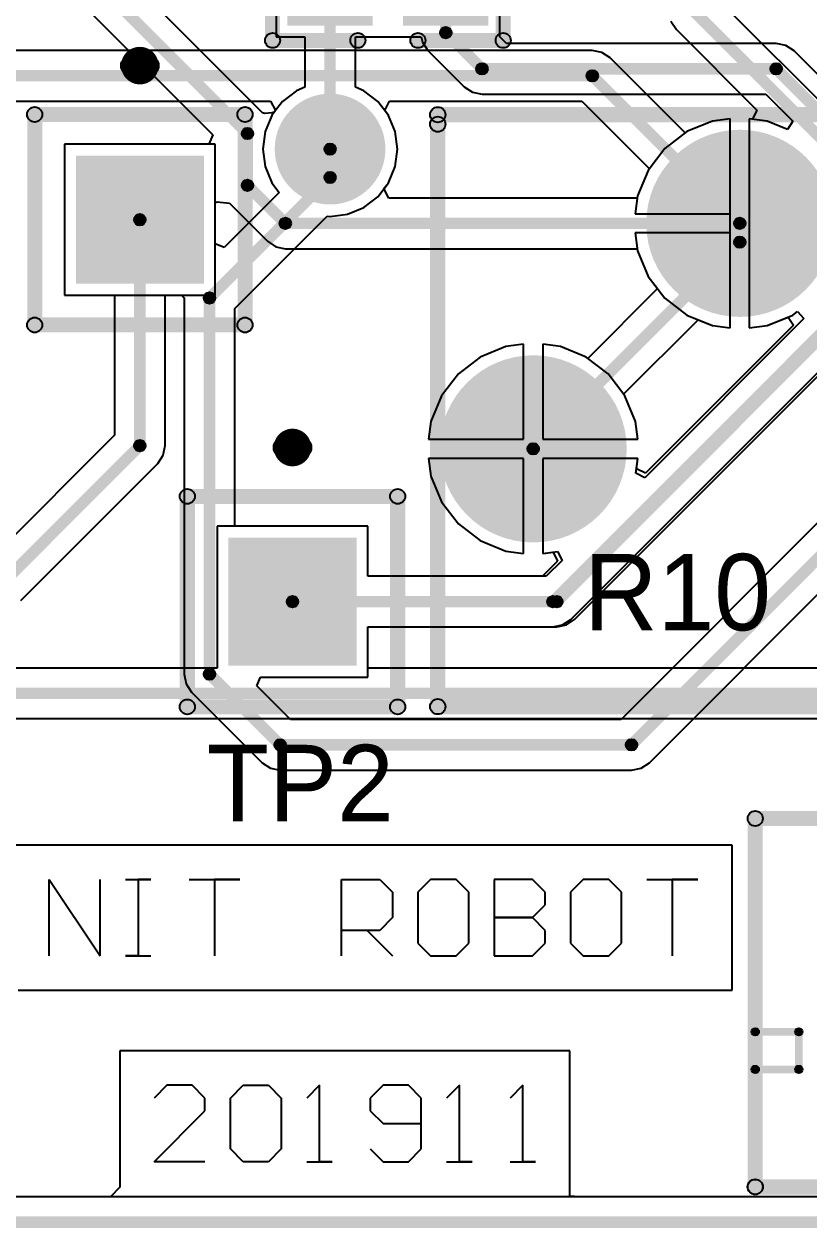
# Model space of a CAD drawing. Header units: millimetres. Extents: x -51.7 to 0.1, y -4.1 to 27.4.
# Drawn here: x -42.12 to -31.67, y -4.08 to 11.94 of the extents above; entities that cross this region are included whole.
import ezdxf

# ---------------------------------------------------------------- set-up
doc = ezdxf.new("R2010")
doc.units = ezdxf.units.MM
for name, color, linetype in [('BottomLayer', 5, 'Continuous'), ('BottomSolder', 6, 'Continuous'), ('KeepOutLayer', 6, 'Continuous'), ('MultiLayer', 9, 'Continuous'), ('PadHoleLayer', 156, 'Continuous'), ('TopLayer', 1, 'Continuous'), ('TopOverlay', 2, 'Continuous'), ('TopPaste', 8, 'Continuous'), ('TopSolder', 216, 'Continuous'), ('ViaHoleLayer', 16, 'Continuous')]:
    doc.layers.add(name, color=color, linetype=linetype)

# ---------------------------------------------------------------- blocks, each defined once
blk = doc.blocks.new('0603_R_17')
at = {"layer": 'TopLayer'}
for points in [[(-1.235, 0.49), (-0.305, 0.49), (-0.305, -0.49), (-1.235, -0.49)], [(0.305, 0.49), (1.235, 0.49), (1.235, -0.49), (0.305, -0.49)]]:
    blk.add_hatch(color=1, dxfattribs=at).paths.add_polyline_path(points)
at = {"layer": 'TopOverlay'}
h = blk.add_hatch(color=2, dxfattribs=at)
edge = h.paths.add_edge_path()
edge.add_arc((-1.535, 0.79), 0.1, 0, 360)
h = blk.add_hatch(color=2, dxfattribs=at)
edge = h.paths.add_edge_path()
edge.add_arc((-1.535, 0.79), 0.1, 0, 360)
for points in [[(-0.4, 0.89), (-0.4, 0.69), (-1.535, 0.69), (-1.535, 0.89)], [(1.535, 0.89), (1.535, 0.69), (0.4, 0.69), (0.4, 0.89)], [(-1.635, 0.79), (-1.435, 0.79), (-1.435, -0.79), (-1.635, -0.79)], [(1.435, 0.79), (1.635, 0.79), (1.635, -0.79), (1.435, -0.79)], [(-0.4, -0.69), (-0.4, -0.89), (-1.535, -0.89), (-1.535, -0.69)], [(1.535, -0.69), (1.535, -0.89), (0.4, -0.89), (0.4, -0.69)]]:
    blk.add_hatch(color=2, dxfattribs=at).paths.add_polyline_path(points)
h = blk.add_hatch(color=2, dxfattribs=at)
edge = h.paths.add_edge_path()
edge.add_arc((-0.4, 0.79), 0.1, 0, 360)
h = blk.add_hatch(color=2, dxfattribs=at)
edge = h.paths.add_edge_path()
edge.add_arc((0.4, 0.79), 0.1, 0, 360)
h = blk.add_hatch(color=2, dxfattribs=at)
edge = h.paths.add_edge_path()
edge.add_arc((1.535, 0.79), 0.1, 0, 360)
h = blk.add_hatch(color=2, dxfattribs=at)
edge = h.paths.add_edge_path()
edge.add_arc((1.535, 0.79), 0.1, 0, 360)
h = blk.add_hatch(color=2, dxfattribs=at)
edge = h.paths.add_edge_path()
edge.add_arc((-1.535, -0.79), 0.1, 0, 360)
h = blk.add_hatch(color=2, dxfattribs=at)
edge = h.paths.add_edge_path()
edge.add_arc((-1.535, -0.79), 0.1, 0, 360)
h = blk.add_hatch(color=2, dxfattribs=at)
edge = h.paths.add_edge_path()
edge.add_arc((-0.4, -0.79), 0.1, 0, 360)
h = blk.add_hatch(color=2, dxfattribs=at)
edge = h.paths.add_edge_path()
edge.add_arc((0.4, -0.79), 0.1, 0, 360)
h = blk.add_hatch(color=2, dxfattribs=at)
edge = h.paths.add_edge_path()
edge.add_arc((1.535, -0.79), 0.1, 0, 360)
h = blk.add_hatch(color=2, dxfattribs=at)
edge = h.paths.add_edge_path()
edge.add_arc((1.535, -0.79), 0.1, 0, 360)
at = {"layer": 'TopPaste'}
for points in [[(-1.235, 0.49), (-0.305, 0.49), (-0.305, -0.49), (-1.235, -0.49)], [(0.305, 0.49), (1.235, 0.49), (1.235, -0.49), (0.305, -0.49)]]:
    blk.add_hatch(color=8, dxfattribs=at).paths.add_polyline_path(points)
at = {"layer": 'TopSolder'}
for points in [[(-1.337, 0.592), (-0.203, 0.592), (-0.203, -0.592), (-1.337, -0.592)], [(0.203, 0.592), (1.337, 0.592), (1.337, -0.592), (0.203, -0.592)]]:
    blk.add_hatch(color=216, dxfattribs=at).paths.add_polyline_path(points)
at = {"layer": 'TopOverlay'}
for centre in [(-1.535, 0.79), (-1.535, 0.79), (-0.4, 0.79), (0.4, 0.79), (1.535, 0.79), (1.535, 0.79), (-1.535, -0.79), (-1.535, -0.79), (-0.4, -0.79), (0.4, -0.79), (1.535, -0.79), (1.535, -0.79)]:
    blk.add_circle(centre, 0.1, dxfattribs=at)
blk = doc.blocks.new('PCB_3362___NEW_26')
at = {"layer": 'BottomLayer'}
h = blk.add_hatch(color=5, dxfattribs=at)
edge = h.paths.add_edge_path()
edge.add_arc((0, 1.5), 1.143, 0, 360)
h = blk.add_hatch(color=5, dxfattribs=at)
edge = h.paths.add_edge_path()
edge.add_arc((-2.75, -1.5), 1.143, 0, 360)
h = blk.add_hatch(color=5, dxfattribs=at)
edge = h.paths.add_edge_path()
edge.add_arc((2.496, -1.5), 1.143, 0, 360)
at = {"layer": 'BottomSolder'}
h = blk.add_hatch(color=6, dxfattribs=at)
edge = h.paths.add_edge_path()
edge.add_arc((0, 1.5), 1.245, 0, 360)
h = blk.add_hatch(color=6, dxfattribs=at)
edge = h.paths.add_edge_path()
edge.add_arc((-2.75, -1.5), 1.245, 0, 360)
h = blk.add_hatch(color=6, dxfattribs=at)
edge = h.paths.add_edge_path()
edge.add_arc((2.496, -1.5), 1.245, 0, 360)
at = {"layer": 'MultiLayer'}
h = blk.add_hatch(color=9, dxfattribs=at)
edge = h.paths.add_edge_path()
edge.add_arc((0, 1.5), 1.143, 0, 360)
h = blk.add_hatch(color=9, dxfattribs=at)
edge = h.paths.add_edge_path()
edge.add_arc((-2.75, -1.5), 1.143, 0, 360)
h = blk.add_hatch(color=9, dxfattribs=at)
edge = h.paths.add_edge_path()
edge.add_arc((2.496, -1.5), 1.143, 0, 360)
at = {"layer": 'PadHoleLayer'}
h = blk.add_hatch(color=156, dxfattribs=at)
edge = h.paths.add_edge_path()
edge.add_arc((0, 1.5), 0.635, 0, 360)
h = blk.add_hatch(color=156, dxfattribs=at)
edge = h.paths.add_edge_path()
edge.add_arc((-2.75, -1.5), 0.635, 0, 360)
h = blk.add_hatch(color=156, dxfattribs=at)
edge = h.paths.add_edge_path()
edge.add_arc((2.496, -1.5), 0.635, 0, 360)
at = {"layer": 'TopLayer'}
h = blk.add_hatch(color=1, dxfattribs=at)
edge = h.paths.add_edge_path()
edge.add_arc((0, 1.5), 1.143, 0, 360)
h = blk.add_hatch(color=1, dxfattribs=at)
edge = h.paths.add_edge_path()
edge.add_arc((-2.75, -1.5), 1.143, 0, 360)
h = blk.add_hatch(color=1, dxfattribs=at)
edge = h.paths.add_edge_path()
edge.add_arc((2.496, -1.5), 1.143, 0, 360)
at = {"layer": 'TopOverlay'}
h = blk.add_hatch(color=2, dxfattribs=at)
edge = h.paths.add_edge_path()
edge.add_arc((-4.02, 2.945), 0.102, 0, 360)
for points in [[(-4.02, 2.843), (-4.02, 3.047), (3.854, 3.047), (3.854, 2.843)], [(-3.918, -4.929), (-4.122, -4.929), (-4.122, 2.818), (-3.918, 2.818)], [(3.956, -4.873), (3.752, -4.873), (3.752, 2.818), (3.956, 2.818)], [(-4.02, -5.031), (-4.02, -4.827), (3.854, -4.827), (3.854, -5.031)]]:
    blk.add_hatch(color=2, dxfattribs=at).paths.add_polyline_path(points)
h = blk.add_hatch(color=2, dxfattribs=at)
edge = h.paths.add_edge_path()
edge.add_arc((3.854, 2.945), 0.102, 0, 360)
h = blk.add_hatch(color=2, dxfattribs=at)
edge = h.paths.add_edge_path()
edge.add_arc((-4.02, 2.818), 0.102, 0, 360)
h = blk.add_hatch(color=2, dxfattribs=at)
edge = h.paths.add_edge_path()
edge.add_arc((3.854, 2.818), 0.102, 0, 360)
h = blk.add_hatch(color=2, dxfattribs=at)
edge = h.paths.add_edge_path()
edge.add_arc((3.854, -4.873), 0.102, 0, 360)
h = blk.add_hatch(color=2, dxfattribs=at)
edge = h.paths.add_edge_path()
edge.add_arc((-4.02, -4.929), 0.102, 0, 360)
h = blk.add_hatch(color=2, dxfattribs=at)
edge = h.paths.add_edge_path()
edge.add_arc((-4.02, -4.929), 0.102, 0, 360)
h = blk.add_hatch(color=2, dxfattribs=at)
edge = h.paths.add_edge_path()
edge.add_arc((3.854, -4.929), 0.102, 0, 360)
at = {"layer": 'TopSolder'}
h = blk.add_hatch(color=216, dxfattribs=at)
edge = h.paths.add_edge_path()
edge.add_arc((0, 1.5), 1.245, 0, 360)
h = blk.add_hatch(color=216, dxfattribs=at)
edge = h.paths.add_edge_path()
edge.add_arc((-2.75, -1.5), 1.245, 0, 360)
h = blk.add_hatch(color=216, dxfattribs=at)
edge = h.paths.add_edge_path()
edge.add_arc((2.496, -1.5), 1.245, 0, 360)
at = {"layer": 'TopOverlay'}
for centre in [(-4.02, 2.945), (3.854, 2.945), (-4.02, 2.818), (3.854, 2.818), (3.854, -4.873), (-4.02, -4.929), (-4.02, -4.929), (3.854, -4.929)]:
    blk.add_circle(centre, 0.102, dxfattribs=at)
blk = doc.blocks.new('PIN1_39')
at = {"layer": 'BottomLayer'}
blk.add_hatch(color=5, dxfattribs=at).paths.add_polyline_path([(-0.75, 0.75), (0.75, 0.75), (0.75, -0.75), (-0.75, -0.75)])
at = {"layer": 'BottomSolder'}
blk.add_hatch(color=6, dxfattribs=at).paths.add_polyline_path([(-0.852, 0.852), (0.852, 0.852), (0.852, -0.852), (-0.852, -0.852)])
at = {"layer": 'MultiLayer'}
blk.add_hatch(color=9, dxfattribs=at).paths.add_polyline_path([(-0.75, 0.75), (0.75, 0.75), (0.75, -0.75), (-0.75, -0.75)])
at = {"layer": 'PadHoleLayer'}
h = blk.add_hatch(color=156, dxfattribs=at)
edge = h.paths.add_edge_path()
edge.add_arc((0, 0), 0.45, 0, 360)
at = {"layer": 'TopLayer'}
blk.add_hatch(color=1, dxfattribs=at).paths.add_polyline_path([(-0.75, 0.75), (0.75, 0.75), (0.75, -0.75), (-0.75, -0.75)])
at = {"layer": 'TopOverlay'}
h = blk.add_hatch(color=2, dxfattribs=at)
edge = h.paths.add_edge_path()
edge.add_arc((-0.125, 2.05), 0.125, 0, 360)
h = blk.add_hatch(color=2, dxfattribs=at)
edge = h.paths.add_edge_path()
edge.add_arc((0.125, 2.05), 0.125, 0, 360)
h = blk.add_hatch(color=2, dxfattribs=at)
edge = h.paths.add_edge_path()
edge.add_arc((-1.4, 1.4), 0.1, 0, 360)
h = blk.add_hatch(color=2, dxfattribs=at)
edge = h.paths.add_edge_path()
edge.add_arc((-1.4, 1.4), 0.1, 0, 360)
for points in [[(-1.4, 1.3), (-1.4, 1.5), (1.4, 1.5), (1.4, 1.3)], [(-1.3, -1.4), (-1.5, -1.4), (-1.5, 1.4), (-1.3, 1.4)], [(1.5, -1.4), (1.3, -1.4), (1.3, 1.4), (1.5, 1.4)], [(-1.4, -1.5), (-1.4, -1.3), (1.4, -1.3), (1.4, -1.5)]]:
    blk.add_hatch(color=2, dxfattribs=at).paths.add_polyline_path(points)
h = blk.add_hatch(color=2, dxfattribs=at)
edge = h.paths.add_edge_path()
edge.add_arc((1.4, 1.4), 0.1, 0, 360)
h = blk.add_hatch(color=2, dxfattribs=at)
edge = h.paths.add_edge_path()
edge.add_arc((1.4, 1.4), 0.1, 0, 360)
h = blk.add_hatch(color=2, dxfattribs=at)
edge = h.paths.add_edge_path()
edge.add_arc((-1.4, -1.4), 0.1, 0, 360)
h = blk.add_hatch(color=2, dxfattribs=at)
edge = h.paths.add_edge_path()
edge.add_arc((-1.4, -1.4), 0.1, 0, 360)
h = blk.add_hatch(color=2, dxfattribs=at)
edge = h.paths.add_edge_path()
edge.add_arc((1.4, -1.4), 0.1, 0, 360)
h = blk.add_hatch(color=2, dxfattribs=at)
edge = h.paths.add_edge_path()
edge.add_arc((1.4, -1.4), 0.1, 0, 360)
at = {"layer": 'TopSolder'}
blk.add_hatch(color=216, dxfattribs=at).paths.add_polyline_path([(-0.852, 0.852), (0.852, 0.852), (0.852, -0.852), (-0.852, -0.852)])
at = {"layer": 'TopOverlay', "const_width": 0.25}
blk.add_lwpolyline([(0.125, 2.05, 1), (-0.125, 2.05, 1)], format="xyb", close=True, dxfattribs=at)
at = {"layer": 'TopOverlay'}
for centre, radius in [((-0.125, 2.05), 0.125), ((0.125, 2.05), 0.125), ((-1.4, 1.4), 0.1), ((-1.4, 1.4), 0.1), ((1.4, 1.4), 0.1), ((1.4, 1.4), 0.1), ((-1.4, -1.4), 0.1), ((-1.4, -1.4), 0.1), ((1.4, -1.4), 0.1), ((1.4, -1.4), 0.1)]:
    blk.add_circle(centre, radius, dxfattribs=at)
blk = doc.blocks.new('PIN1_40')
at = {"layer": 'BottomLayer'}
blk.add_hatch(color=5, dxfattribs=at).paths.add_polyline_path([(-0.75, 0.75), (0.75, 0.75), (0.75, -0.75), (-0.75, -0.75)])
at = {"layer": 'BottomSolder'}
blk.add_hatch(color=6, dxfattribs=at).paths.add_polyline_path([(-0.852, 0.852), (0.852, 0.852), (0.852, -0.852), (-0.852, -0.852)])
at = {"layer": 'MultiLayer'}
blk.add_hatch(color=9, dxfattribs=at).paths.add_polyline_path([(-0.75, 0.75), (0.75, 0.75), (0.75, -0.75), (-0.75, -0.75)])
at = {"layer": 'PadHoleLayer'}
h = blk.add_hatch(color=156, dxfattribs=at)
edge = h.paths.add_edge_path()
edge.add_arc((0, 0), 0.45, 0, 360)
at = {"layer": 'TopLayer'}
blk.add_hatch(color=1, dxfattribs=at).paths.add_polyline_path([(-0.75, 0.75), (0.75, 0.75), (0.75, -0.75), (-0.75, -0.75)])
at = {"layer": 'TopOverlay'}
h = blk.add_hatch(color=2, dxfattribs=at)
edge = h.paths.add_edge_path()
edge.add_arc((-0.125, 2.05), 0.125, 0, 360)
h = blk.add_hatch(color=2, dxfattribs=at)
edge = h.paths.add_edge_path()
edge.add_arc((0.125, 2.05), 0.125, 0, 360)
h = blk.add_hatch(color=2, dxfattribs=at)
edge = h.paths.add_edge_path()
edge.add_arc((-1.4, 1.4), 0.1, 0, 360)
h = blk.add_hatch(color=2, dxfattribs=at)
edge = h.paths.add_edge_path()
edge.add_arc((-1.4, 1.4), 0.1, 0, 360)
for points in [[(-1.4, 1.3), (-1.4, 1.5), (1.4, 1.5), (1.4, 1.3)], [(-1.3, -1.4), (-1.5, -1.4), (-1.5, 1.4), (-1.3, 1.4)], [(1.5, -1.4), (1.3, -1.4), (1.3, 1.4), (1.5, 1.4)], [(-1.4, -1.5), (-1.4, -1.3), (1.4, -1.3), (1.4, -1.5)]]:
    blk.add_hatch(color=2, dxfattribs=at).paths.add_polyline_path(points)
h = blk.add_hatch(color=2, dxfattribs=at)
edge = h.paths.add_edge_path()
edge.add_arc((1.4, 1.4), 0.1, 0, 360)
h = blk.add_hatch(color=2, dxfattribs=at)
edge = h.paths.add_edge_path()
edge.add_arc((1.4, 1.4), 0.1, 0, 360)
h = blk.add_hatch(color=2, dxfattribs=at)
edge = h.paths.add_edge_path()
edge.add_arc((-1.4, -1.4), 0.1, 0, 360)
h = blk.add_hatch(color=2, dxfattribs=at)
edge = h.paths.add_edge_path()
edge.add_arc((-1.4, -1.4), 0.1, 0, 360)
h = blk.add_hatch(color=2, dxfattribs=at)
edge = h.paths.add_edge_path()
edge.add_arc((1.4, -1.4), 0.1, 0, 360)
h = blk.add_hatch(color=2, dxfattribs=at)
edge = h.paths.add_edge_path()
edge.add_arc((1.4, -1.4), 0.1, 0, 360)
at = {"layer": 'TopSolder'}
blk.add_hatch(color=216, dxfattribs=at).paths.add_polyline_path([(-0.852, 0.852), (0.852, 0.852), (0.852, -0.852), (-0.852, -0.852)])
at = {"layer": 'TopOverlay', "const_width": 0.25}
blk.add_lwpolyline([(0.125, 2.05, 1), (-0.125, 2.05, 1)], format="xyb", close=True, dxfattribs=at)
at = {"layer": 'TopOverlay'}
for centre, radius in [((-0.125, 2.05), 0.125), ((0.125, 2.05), 0.125), ((-1.4, 1.4), 0.1), ((-1.4, 1.4), 0.1), ((1.4, 1.4), 0.1), ((1.4, 1.4), 0.1), ((-1.4, -1.4), 0.1), ((-1.4, -1.4), 0.1), ((1.4, -1.4), 0.1), ((1.4, -1.4), 0.1)]:
    blk.add_circle(centre, radius, dxfattribs=at)
blk = doc.blocks.new('PH2_0_6P_41')
at = {"layer": 'TopOverlay'}
for points in [[(12.032, 1.918), (12.032, 1.714), (8.984, 1.714), (8.984, 1.918)], [(11.932, 1.816), (12.132, 1.816), (12.132, -3.084), (11.932, -3.084)], [(11.402, 0.254), (11.502, 0.254), (11.502, -0.246), (11.402, -0.246)], [(12.032, 0.304), (12.032, 0.204), (11.452, 0.204), (11.452, 0.304)], [(12.032, -0.196), (12.032, -0.296), (11.452, -0.296), (11.452, -0.196)], [(12.032, -2.984), (12.032, -3.184), (-2.032, -3.184), (-2.032, -2.984)]]:
    blk.add_hatch(color=2, dxfattribs=at).paths.add_polyline_path(points)
h = blk.add_hatch(color=2, dxfattribs=at)
edge = h.paths.add_edge_path()
edge.add_arc((12.032, 1.816), 0.102, 0, 360)
h = blk.add_hatch(color=2, dxfattribs=at)
edge = h.paths.add_edge_path()
edge.add_arc((12.032, 1.816), 0.1, 0, 360)
h = blk.add_hatch(color=2, dxfattribs=at)
edge = h.paths.add_edge_path()
edge.add_arc((11.452, 0.254), 0.05, 0, 360)
h = blk.add_hatch(color=2, dxfattribs=at)
edge = h.paths.add_edge_path()
edge.add_arc((11.452, 0.254), 0.05, 0, 360)
h = blk.add_hatch(color=2, dxfattribs=at)
edge = h.paths.add_edge_path()
edge.add_arc((12.032, 0.254), 0.05, 0, 360)
h = blk.add_hatch(color=2, dxfattribs=at)
edge = h.paths.add_edge_path()
edge.add_arc((11.452, -0.246), 0.05, 0, 360)
h = blk.add_hatch(color=2, dxfattribs=at)
edge = h.paths.add_edge_path()
edge.add_arc((11.452, -0.246), 0.05, 0, 360)
h = blk.add_hatch(color=2, dxfattribs=at)
edge = h.paths.add_edge_path()
edge.add_arc((12.032, -0.246), 0.05, 0, 360)
h = blk.add_hatch(color=2, dxfattribs=at)
edge = h.paths.add_edge_path()
edge.add_arc((12.032, -3.084), 0.1, 0, 360)
h = blk.add_hatch(color=2, dxfattribs=at)
edge = h.paths.add_edge_path()
edge.add_arc((12.032, -3.084), 0.1, 0, 360)
for centre, radius in [((12.032, 1.816), 0.102), ((12.032, 1.816), 0.1), ((11.452, 0.254), 0.05), ((11.452, 0.254), 0.05), ((12.032, 0.254), 0.05), ((11.452, -0.246), 0.05), ((11.452, -0.246), 0.05), ((12.032, -0.246), 0.05), ((12.032, -3.084), 0.1), ((12.032, -3.084), 0.1)]:
    blk.add_circle(centre, radius, dxfattribs=at)

msp = doc.modelspace()

# ---------------------------------------------------------------- hatches: boundary and pattern name
at = {"layer": 'BottomLayer'}
for points in [[(-33.25, 12.05), (-33.142, 12.157), (-31.061, 10.076), (-31.168, 9.968)], [(-44.626, 11.174), (-44.626, 11.326), (-34.553, 11.326), (-34.553, 11.174)], [(-34.607, 11.196), (-34.499, 11.304), (-32.536, 9.341), (-32.644, 9.233)], [(-37.968, 9.898), (-38.12, 9.898), (-38.12, 10.275), (-37.968, 10.275)], [(-39.595, 8.24), (-39.703, 8.347), (-38.098, 9.952), (-37.99, 9.845)], [(-39.573, 3.29), (-39.725, 3.29), (-39.725, 8.294), (-39.573, 8.294)], [(-34.972, 4.201), (-35.08, 4.309), (-31.168, 8.22), (-31.061, 8.113)], [(-33.977, 2.296), (-34.085, 2.404), (-30.148, 6.341), (-30.04, 6.233)], [(-38.544, 4.179), (-38.544, 4.331), (-35.026, 4.331), (-35.026, 4.179)], [(-39.703, 3.236), (-39.595, 3.344), (-38.655, 2.404), (-38.763, 2.296)], [(-38.709, 2.274), (-38.709, 2.426), (-34.031, 2.426), (-34.031, 2.274)]]:
    msp.add_hatch(color=5, dxfattribs=at).paths.add_polyline_path(points)
h = msp.add_hatch(color=5, dxfattribs=at)
edge = h.paths.add_edge_path()
edge.add_arc((-34.553, 11.25), 0.0762, 0, 360)
h = msp.add_hatch(color=5, dxfattribs=at)
edge = h.paths.add_edge_path()
edge.add_arc((-34.553, 11.25), 0.0762, 0, 360)
h = msp.add_hatch(color=5, dxfattribs=at)
edge = h.paths.add_edge_path()
edge.add_arc((-38.044, 10.275), 0.635, 0, 360)
h = msp.add_hatch(color=5, dxfattribs=at)
edge = h.paths.add_edge_path()
edge.add_arc((-38.044, 10.275), 0.0762, 0, 360)
h = msp.add_hatch(color=5, dxfattribs=at)
edge = h.paths.add_edge_path()
edge.add_arc((-38.044, 9.898), 0.0762, 0, 360)
h = msp.add_hatch(color=5, dxfattribs=at)
edge = h.paths.add_edge_path()
edge.add_arc((-38.044, 9.898), 0.0762, 0, 360)
h = msp.add_hatch(color=5, dxfattribs=at)
edge = h.paths.add_edge_path()
edge.add_arc((-32.59, 9.287), 0.0762, 0, 360)
h = msp.add_hatch(color=5, dxfattribs=at)
edge = h.paths.add_edge_path()
edge.add_arc((-39.649, 8.294), 0.0762, 0, 360)
h = msp.add_hatch(color=5, dxfattribs=at)
edge = h.paths.add_edge_path()
edge.add_arc((-39.649, 8.294), 0.0762, 0, 360)
h = msp.add_hatch(color=5, dxfattribs=at)
edge = h.paths.add_edge_path()
edge.add_arc((-38.544, 4.255), 0.0762, 0, 360)
h = msp.add_hatch(color=5, dxfattribs=at)
edge = h.paths.add_edge_path()
edge.add_arc((-35.026, 4.255), 0.0762, 0, 360)
h = msp.add_hatch(color=5, dxfattribs=at)
edge = h.paths.add_edge_path()
edge.add_arc((-35.026, 4.255), 0.0762, 0, 360)
h = msp.add_hatch(color=5, dxfattribs=at)
edge = h.paths.add_edge_path()
edge.add_arc((-39.649, 3.29), 0.0762, 0, 360)
h = msp.add_hatch(color=5, dxfattribs=at)
edge = h.paths.add_edge_path()
edge.add_arc((-39.649, 3.29), 0.0762, 0, 360)
h = msp.add_hatch(color=5, dxfattribs=at)
edge = h.paths.add_edge_path()
edge.add_arc((-38.709, 2.35), 0.0762, 0, 360)
h = msp.add_hatch(color=5, dxfattribs=at)
edge = h.paths.add_edge_path()
edge.add_arc((-38.709, 2.35), 0.0762, 0, 360)
h = msp.add_hatch(color=5, dxfattribs=at)
edge = h.paths.add_edge_path()
edge.add_arc((-34.031, 2.35), 0.0762, 0, 360)
h = msp.add_hatch(color=5, dxfattribs=at)
edge = h.paths.add_edge_path()
edge.add_arc((-34.031, 2.35), 0.0762, 0, 360)
at = {"layer": 'BottomSolder'}
h = msp.add_hatch(color=6, dxfattribs=at)
edge = h.paths.add_edge_path()
edge.add_arc((-38.044, 10.275), 0.737, 0, 360)
at = {"layer": 'KeepOutLayer'}
msp.add_hatch(color=6, dxfattribs=at).paths.add_polyline_path([(-47.435, -4.076), (-47.435, -3.924), (-4, -3.924), (-4, -4.076)])
at = {"layer": 'TopLayer'}
for points in [[(-44.351, 15.58), (-44.243, 15.688), (-39.09, 10.535), (-39.198, 10.427)], [(-37.968, 10.275), (-38.12, 10.275), (-38.12, 12.51), (-37.968, 12.51)], [(-36.428, 11.824), (-36.58, 11.824), (-36.58, 12.51), (-36.428, 12.51)], [(-36.558, 11.77), (-36.45, 11.878), (-35.968, 11.395), (-36.075, 11.288)], [(-36.021, 11.265), (-36.021, 11.418), (-32.105, 11.418), (-32.105, 11.265)], [(-32.159, 11.288), (-32.051, 11.395), (-31.061, 10.405), (-31.168, 10.297)], [(-39.068, 9.792), (-39.22, 9.792), (-39.22, 10.481), (-39.068, 10.481)], [(-39.198, 9.738), (-39.09, 9.846), (-38.585, 9.341), (-38.692, 9.233)], [(-40.5, 6.33), (-40.652, 6.33), (-40.652, 9.335), (-40.5, 9.335)], [(-38.639, 9.211), (-38.639, 9.363), (-32.59, 9.363), (-32.59, 9.211)], [(-32.513, 9.037), (-32.666, 9.037), (-32.666, 9.287), (-32.513, 9.287)], [(-35.286, 6.233), (-35.394, 6.341), (-32.644, 9.091), (-32.536, 8.983)], [(-35.023, 4.201), (-35.131, 4.309), (-31.168, 8.271), (-31.061, 8.164)], [(-42.343, 4.455), (-42.451, 4.563), (-40.63, 6.384), (-40.522, 6.276)], [(-38.544, 4.179), (-38.544, 4.331), (-35.077, 4.331), (-35.077, 4.179)], [(-45.262, 2.96), (-45.262, 3.112), (-31.102, 3.112), (-31.102, 2.96)]]:
    msp.add_hatch(color=1, dxfattribs=at).paths.add_polyline_path(points)
h = msp.add_hatch(color=1, dxfattribs=at)
edge = h.paths.add_edge_path()
edge.add_arc((-36.504, 11.824), 0.0762, 0, 360)
h = msp.add_hatch(color=1, dxfattribs=at)
edge = h.paths.add_edge_path()
edge.add_arc((-36.504, 11.824), 0.0762, 0, 360)
h = msp.add_hatch(color=1, dxfattribs=at)
edge = h.paths.add_edge_path()
edge.add_arc((-36.021, 11.342), 0.0762, 0, 360)
h = msp.add_hatch(color=1, dxfattribs=at)
edge = h.paths.add_edge_path()
edge.add_arc((-36.021, 11.342), 0.0762, 0, 360)
h = msp.add_hatch(color=1, dxfattribs=at)
edge = h.paths.add_edge_path()
edge.add_arc((-32.105, 11.342), 0.0762, 0, 360)
h = msp.add_hatch(color=1, dxfattribs=at)
edge = h.paths.add_edge_path()
edge.add_arc((-32.105, 11.342), 0.0762, 0, 360)
h = msp.add_hatch(color=1, dxfattribs=at)
edge = h.paths.add_edge_path()
edge.add_arc((-38.044, 10.275), 0.635, 0, 360)
h = msp.add_hatch(color=1, dxfattribs=at)
edge = h.paths.add_edge_path()
edge.add_arc((-39.144, 10.481), 0.0762, 0, 360)
h = msp.add_hatch(color=1, dxfattribs=at)
edge = h.paths.add_edge_path()
edge.add_arc((-39.144, 10.481), 0.0762, 0, 360)
h = msp.add_hatch(color=1, dxfattribs=at)
edge = h.paths.add_edge_path()
edge.add_arc((-38.044, 10.275), 0.0762, 0, 360)
h = msp.add_hatch(color=1, dxfattribs=at)
edge = h.paths.add_edge_path()
edge.add_arc((-39.144, 9.792), 0.0762, 0, 360)
h = msp.add_hatch(color=1, dxfattribs=at)
edge = h.paths.add_edge_path()
edge.add_arc((-39.144, 9.792), 0.0762, 0, 360)
h = msp.add_hatch(color=1, dxfattribs=at)
edge = h.paths.add_edge_path()
edge.add_arc((-40.576, 9.335), 0.0762, 0, 360)
h = msp.add_hatch(color=1, dxfattribs=at)
edge = h.paths.add_edge_path()
edge.add_arc((-38.639, 9.287), 0.0762, 0, 360)
h = msp.add_hatch(color=1, dxfattribs=at)
edge = h.paths.add_edge_path()
edge.add_arc((-38.639, 9.287), 0.0762, 0, 360)
h = msp.add_hatch(color=1, dxfattribs=at)
edge = h.paths.add_edge_path()
edge.add_arc((-32.59, 9.287), 0.0762, 0, 360)
h = msp.add_hatch(color=1, dxfattribs=at)
edge = h.paths.add_edge_path()
edge.add_arc((-32.59, 9.287), 0.0762, 0, 360)
h = msp.add_hatch(color=1, dxfattribs=at)
edge = h.paths.add_edge_path()
edge.add_arc((-32.59, 9.037), 0.0762, 0, 360)
h = msp.add_hatch(color=1, dxfattribs=at)
edge = h.paths.add_edge_path()
edge.add_arc((-32.59, 9.037), 0.0762, 0, 360)
h = msp.add_hatch(color=1, dxfattribs=at)
edge = h.paths.add_edge_path()
edge.add_arc((-40.576, 6.33), 0.0762, 0, 360)
h = msp.add_hatch(color=1, dxfattribs=at)
edge = h.paths.add_edge_path()
edge.add_arc((-40.576, 6.33), 0.0762, 0, 360)
h = msp.add_hatch(color=1, dxfattribs=at)
edge = h.paths.add_edge_path()
edge.add_arc((-35.34, 6.287), 0.0762, 0, 360)
h = msp.add_hatch(color=1, dxfattribs=at)
edge = h.paths.add_edge_path()
edge.add_arc((-38.544, 4.255), 0.0762, 0, 360)
h = msp.add_hatch(color=1, dxfattribs=at)
edge = h.paths.add_edge_path()
edge.add_arc((-35.077, 4.255), 0.0762, 0, 360)
h = msp.add_hatch(color=1, dxfattribs=at)
edge = h.paths.add_edge_path()
edge.add_arc((-35.077, 4.255), 0.0762, 0, 360)
at = {"layer": 'TopSolder'}
h = msp.add_hatch(color=216, dxfattribs=at)
edge = h.paths.add_edge_path()
edge.add_arc((-38.044, 10.275), 0.737, 0, 360)
at = {"layer": 'ViaHoleLayer'}
h = msp.add_hatch(color=16, dxfattribs=at)
edge = h.paths.add_edge_path()
edge.add_arc((-38.044, 10.275), 0.356, 0, 360)

# ---------------------------------------------------------------- linework, layer by layer
at = {"layer": 'BottomLayer'}
for p, q in [((-30.876, 10.26), (-32.859, 12.243)), ((-33.507, 11.975), (-33.434, 11.866)), ((-33.434, 11.866), (-32.363, 10.794)), ((-34.553, 11.587), (-44.626, 11.587)), ((-34.424, 11.561), (-34.553, 11.587)), ((-34.315, 11.488), (-34.424, 11.561)), ((-33.317, 10.49), (-34.315, 11.488)), ((-44.487, 10.913), (-38.835, 10.913)), ((-38.835, 10.913), (-38.772, 10.786)), ((-37.316, 10.786), (-37.253, 10.913)), ((-37.253, 10.913), (-34.692, 10.913)), ((-34.692, 10.913), (-33.793, 10.014)), ((-38.772, 10.786), (-38.821, 10.723)), ((-37.267, 10.723), (-37.316, 10.786)), ((-32.363, 10.794), (-32.422, 10.674)), ((-38.821, 10.723), (-38.91, 10.507)), ((-37.178, 10.507), (-37.267, 10.723)), ((-32.954, 10.648), (-33.294, 10.507)), ((-32.717, 10.679), (-32.954, 10.648)), ((-32.717, 9.414), (-32.717, 10.679)), ((-32.422, 10.674), (-32.463, 10.679)), ((-32.463, 10.679), (-32.463, 9.287)), ((-38.91, 10.507), (-38.941, 10.275)), ((-37.147, 10.275), (-37.178, 10.507)), ((-33.294, 10.507), (-33.317, 10.49)), ((-39.572, 10.339), (-41.58, 10.339)), ((-41.58, 10.339), (-41.58, 8.331)), ((-39.572, 9.013), (-39.572, 10.339)), ((-38.941, 10.275), (-38.91, 10.043)), ((-37.178, 10.043), (-37.147, 10.275)), ((-38.91, 10.043), (-38.821, 9.826)), ((-37.267, 9.826), (-37.178, 10.043)), ((-33.81, 9.992), (-33.951, 9.652)), ((-33.793, 10.014), (-33.81, 9.992)), ((-38.821, 9.826), (-38.721, 9.697)), ((-37.41, 9.641), (-37.267, 9.826)), ((-38.721, 9.697), (-39.455, 8.964)), ((-37.596, 9.498), (-37.41, 9.641)), ((-33.951, 9.652), (-33.982, 9.414)), ((-37.812, 9.409), (-37.596, 9.498)), ((-39.312, 8.154), (-38.083, 9.383)), ((-38.083, 9.383), (-38.044, 9.378)), ((-38.044, 9.378), (-37.812, 9.409)), ((-33.982, 9.414), (-32.717, 9.414)), ((-32.717, 9.16), (-33.982, 9.16)), ((-33.982, 9.16), (-33.951, 8.922)), ((-32.717, 7.895), (-32.717, 9.16)), ((-32.463, 9.287), (-32.463, 7.895)), ((-39.455, 8.964), (-39.572, 9.013)), ((-33.951, 8.922), (-33.81, 8.582)), ((-33.81, 8.582), (-33.586, 8.291)), ((-41.58, 8.331), (-40.016, 8.331)), ((-40.016, 8.331), (-39.986, 8.294)), ((-39.986, 8.294), (-39.986, 3.29)), ((-33.586, 8.291), (-33.294, 8.067)), ((-39.312, 5.259), (-39.312, 8.154)), ((-31.737, 8.021), (-33.854, 5.903)), ((-33.294, 8.067), (-32.954, 7.926)), ((-32.225, 7.926), (-31.885, 8.067)), ((-31.885, 8.067), (-31.821, 8.116)), ((-31.821, 8.116), (-31.737, 8.021)), ((-34.788, 4.017), (-30.876, 7.929)), ((-32.954, 7.926), (-32.717, 7.895)), ((-32.463, 7.895), (-32.225, 7.926)), ((-35.704, 7.648), (-36.044, 7.507)), ((-35.467, 7.679), (-35.704, 7.648)), ((-35.467, 6.414), (-35.467, 7.679)), ((-34.975, 7.648), (-35.213, 7.679)), ((-35.213, 7.679), (-35.213, 6.414)), ((-34.635, 7.507), (-34.975, 7.648)), ((-36.044, 7.507), (-36.336, 7.283)), ((-34.343, 7.283), (-34.635, 7.507)), ((-36.336, 7.283), (-36.56, 6.992)), ((-34.119, 6.992), (-34.343, 7.283)), ((-36.56, 6.992), (-36.701, 6.652)), ((-33.979, 6.652), (-34.119, 6.992)), ((-36.701, 6.652), (-36.732, 6.414)), ((-33.947, 6.414), (-33.979, 6.652)), ((-36.732, 6.414), (-35.467, 6.414)), ((-35.213, 6.414), (-33.947, 6.414)), ((-35.467, 6.16), (-36.732, 6.16)), ((-36.732, 6.16), (-36.701, 5.922)), ((-35.467, 4.895), (-35.467, 6.16)), ((-33.947, 6.16), (-35.213, 6.16)), ((-35.213, 6.16), (-35.213, 4.895)), ((-33.973, 5.964), (-33.947, 6.16)), ((-33.854, 5.903), (-33.973, 5.964)), ((-36.701, 5.922), (-36.56, 5.582)), ((-36.56, 5.582), (-36.336, 5.291)), ((-31.297, 5.56), (-34.17, 2.687)), ((-36.336, 5.291), (-36.044, 5.067)), ((-37.54, 5.259), (-39.312, 5.259)), ((-37.54, 4.592), (-37.54, 5.259)), ((-36.044, 5.067), (-35.704, 4.926)), ((-33.793, 2.112), (-30.821, 5.084)), ((-35.704, 4.926), (-35.467, 4.895)), ((-35.213, 4.895), (-35.016, 4.921)), ((-35.016, 4.921), (-34.955, 4.802)), ((-34.955, 4.802), (-35.166, 4.592)), ((-35.166, 4.592), (-37.54, 4.592)), ((-34.897, 3.944), (-34.788, 4.017)), ((-37.54, 3.251), (-37.54, 3.918)), ((-37.54, 3.918), (-35.026, 3.918)), ((-35.026, 3.918), (-34.897, 3.944)), ((-39.986, 3.29), (-39.96, 3.161)), ((-39.017, 3.134), (-38.968, 3.251)), ((-38.968, 3.251), (-37.54, 3.251)), ((-39.96, 3.161), (-39.887, 3.052)), ((-39.887, 3.052), (-38.947, 2.112)), ((-38.57, 2.687), (-39.017, 3.134)), ((-34.17, 2.687), (-38.57, 2.687)), ((-38.947, 2.112), (-38.838, 2.039)), ((-33.902, 2.039), (-33.793, 2.112)), ((-38.838, 2.039), (-38.709, 2.013)), ((-38.709, 2.013), (-34.031, 2.013)), ((-34.031, 2.013), (-33.902, 2.039)), ((-8.623, -3.663), (-42.685, -3.663))]:
    msp.add_line(p, q, dxfattribs=at)
for centre in [(-34.553, 11.25), (-34.553, 11.25), (-38.044, 10.275), (-38.044, 9.898), (-38.044, 9.898), (-32.59, 9.287), (-39.649, 8.294), (-39.649, 8.294), (-38.544, 4.255), (-35.026, 4.255), (-35.026, 4.255), (-39.649, 3.29), (-39.649, 3.29), (-38.709, 2.35), (-38.709, 2.35), (-34.031, 2.35), (-34.031, 2.35)]:
    msp.add_circle(centre, 0.0762, dxfattribs=at)
at = {"layer": 'TopLayer'}
for p, q in [((-38.944, 10.757), (-43.393, 15.206)), ((-42.272, 13.133), (-39.605, 10.466)), ((-38.763, 13.254), (-38.763, 11.766)), ((-35.785, 11.766), (-35.785, 13.254)), ((-38.763, 11.766), (-38.381, 11.766)), ((-38.381, 11.766), (-38.381, 11.098)), ((-37.707, 11.098), (-37.707, 11.766)), ((-37.707, 11.766), (-37.325, 11.766)), ((-37.325, 11.766), (-37.325, 11.766)), ((-37.325, 11.766), (-37.223, 11.766)), ((-37.223, 11.766), (-37.223, 11.766)), ((-37.223, 11.766), (-36.829, 11.766)), ((-36.829, 11.766), (-36.815, 11.695)), ((-36.815, 11.695), (-36.742, 11.586)), ((-35.694, 11.678), (-35.785, 11.766)), ((-36.742, 11.586), (-36.259, 11.104)), ((-32.105, 11.678), (-35.694, 11.678)), ((-31.976, 11.653), (-32.105, 11.678)), ((-31.867, 11.58), (-31.976, 11.653)), ((-30.876, 10.589), (-31.867, 11.58)), ((-38.492, 11.051), (-38.678, 10.909)), ((-38.381, 11.098), (-38.492, 11.051)), ((-37.596, 11.051), (-37.707, 11.098)), ((-37.41, 10.909), (-37.596, 11.051)), ((-36.259, 11.104), (-36.15, 11.031)), ((-38.678, 10.909), (-38.786, 10.768)), ((-37.267, 10.723), (-37.41, 10.909)), ((-36.15, 11.031), (-36.021, 11.005)), ((-36.021, 11.005), (-32.245, 11.005)), ((-32.245, 11.005), (-31.884, 10.644)), ((-38.917, 10.75), (-38.944, 10.757)), ((-38.816, 10.756), (-38.917, 10.75)), ((-38.786, 10.768), (-38.816, 10.756)), ((-37.178, 10.507), (-37.267, 10.723)), ((-32.954, 10.648), (-33.294, 10.507)), ((-32.717, 10.679), (-32.954, 10.648)), ((-32.717, 9.287), (-32.717, 10.679)), ((-32.225, 10.648), (-32.463, 10.679)), ((-32.463, 10.679), (-32.463, 9.287)), ((-31.956, 10.537), (-32.225, 10.648)), ((-31.884, 10.644), (-31.956, 10.537)), ((-39.605, 10.466), (-39.658, 10.339)), ((-37.147, 10.275), (-37.178, 10.507)), ((-33.294, 10.507), (-33.586, 10.283)), ((-39.658, 10.339), (-41.58, 10.339)), ((-41.58, 10.339), (-41.58, 8.331)), ((-37.178, 10.043), (-37.147, 10.275)), ((-33.586, 10.283), (-33.81, 9.992)), ((-37.267, 9.826), (-37.178, 10.043)), ((-33.81, 9.992), (-33.951, 9.652)), ((-37.326, 9.751), (-37.267, 9.826)), ((-37.263, 9.624), (-37.326, 9.751)), ((-33.954, 9.624), (-37.263, 9.624)), ((-33.951, 9.652), (-33.954, 9.624)), ((-39.572, 9.554), (-39.547, 9.573)), ((-39.572, 8.331), (-39.572, 9.554)), ((-39.547, 9.573), (-39.382, 9.554)), ((-39.382, 9.554), (-38.877, 9.049)), ((-32.717, 7.895), (-32.717, 9.287)), ((-32.463, 9.287), (-32.463, 7.895)), ((-38.877, 9.049), (-38.767, 8.976)), ((-38.767, 8.976), (-38.639, 8.95)), ((-38.639, 8.95), (-33.954, 8.95)), ((-33.954, 8.95), (-33.951, 8.922)), ((-33.951, 8.922), (-33.81, 8.582)), ((-33.81, 8.582), (-33.684, 8.419)), ((-41.58, 8.331), (-40.913, 8.331)), ((-40.913, 8.331), (-40.913, 6.469)), ((-40.239, 6.33), (-40.239, 8.331)), ((-40.239, 8.331), (-39.572, 8.331)), ((-33.684, 8.419), (-34.613, 7.49)), ((-32.225, 7.926), (-31.946, 8.041)), ((-31.946, 8.041), (-31.874, 7.934)), ((-34.839, 4.017), (-30.876, 7.979)), ((-34.137, 7.014), (-33.145, 8.005)), ((-31.874, 7.934), (-33.845, 5.963)), ((-33.145, 8.005), (-32.954, 7.926)), ((-32.954, 7.926), (-32.717, 7.895)), ((-32.463, 7.895), (-32.225, 7.926)), ((-35.704, 7.648), (-36.044, 7.507)), ((-35.467, 7.679), (-35.704, 7.648)), ((-35.467, 6.414), (-35.467, 7.679)), ((-34.975, 7.648), (-35.213, 7.679)), ((-35.213, 7.679), (-35.213, 6.414)), ((-34.635, 7.507), (-34.975, 7.648)), ((-36.044, 7.507), (-36.336, 7.283)), ((-34.613, 7.49), (-34.635, 7.507)), ((-36.336, 7.283), (-36.56, 6.992)), ((-36.56, 6.992), (-36.701, 6.652)), ((-34.119, 6.992), (-34.137, 7.014)), ((-33.979, 6.652), (-34.119, 6.992)), ((-36.701, 6.652), (-36.732, 6.414)), ((-33.947, 6.414), (-33.979, 6.652)), ((-40.913, 6.469), (-42.536, 4.846)), ((-36.732, 6.414), (-35.467, 6.414)), ((-35.213, 6.414), (-33.947, 6.414)), ((-40.265, 6.201), (-40.239, 6.33)), ((-42.159, 4.271), (-40.338, 6.092)), ((-40.338, 6.092), (-40.265, 6.201)), ((-35.467, 6.16), (-36.732, 6.16)), ((-36.732, 6.16), (-36.701, 5.922)), ((-35.467, 4.895), (-35.467, 6.16)), ((-33.947, 6.16), (-35.213, 6.16)), ((-35.213, 6.16), (-35.213, 4.895)), ((-33.966, 6.022), (-33.947, 6.16)), ((-33.845, 5.963), (-33.966, 6.022)), ((-36.701, 5.922), (-36.56, 5.582)), ((-36.56, 5.582), (-36.336, 5.291)), ((-36.336, 5.291), (-36.044, 5.067)), ((-37.54, 5.259), (-39.548, 5.259)), ((-39.548, 5.259), (-39.548, 3.372)), ((-37.54, 4.592), (-37.54, 5.259)), ((-36.044, 5.067), (-35.704, 4.926)), ((-35.704, 4.926), (-35.467, 4.895)), ((-35.213, 4.895), (-35.075, 4.913)), ((-35.075, 4.913), (-35.015, 4.793)), ((-35.015, 4.793), (-35.216, 4.592)), ((-35.216, 4.592), (-37.54, 4.592)), ((-34.948, 3.944), (-34.839, 4.017)), ((-37.54, 3.372), (-37.54, 3.918)), ((-37.54, 3.918), (-35.077, 3.918)), ((-35.077, 3.918), (-34.948, 3.944)), ((-39.548, 3.372), (-45.123, 3.372)), ((-31.102, 3.372), (-37.54, 3.372)), ((-45.262, 2.699), (-31.241, 2.699)), ((-32.693, 1.016), (-42.24, 1.016)), ((-32.693, -0.914), (-32.693, 1.016)), ((-41.783, -0.457), (-41.783, 0.558)), ((-41.783, 0.558), (-41.106, -0.457)), ((-41.106, -0.457), (-41.106, 0.558)), ((-40.767, 0.558), (-40.429, 0.558)), ((-40.429, 0.558), (-40.598, 0.558)), ((-40.598, 0.558), (-40.598, -0.457)), ((-39.921, 0.558), (-39.244, 0.558)), ((-39.244, 0.558), (-39.582, 0.558)), ((-39.582, 0.558), (-39.582, -0.457)), ((-37.89, -0.457), (-37.89, 0.558)), ((-37.89, 0.558), (-37.382, 0.558)), ((-37.382, 0.558), (-37.212, 0.389)), ((-36.705, 0.558), (-36.874, 0.389)), ((-36.366, 0.558), (-36.705, 0.558)), ((-36.197, 0.389), (-36.366, 0.558)), ((-35.858, 0.558), (-35.858, -0.457)), ((-35.35, 0.558), (-35.858, 0.558)), ((-35.181, 0.389), (-35.35, 0.558)), ((-34.673, 0.558), (-34.843, 0.389)), ((-34.335, 0.558), (-34.673, 0.558)), ((-34.165, 0.389), (-34.335, 0.558)), ((-33.827, 0.558), (-33.15, 0.558)), ((-33.15, 0.558), (-33.488, 0.558)), ((-33.488, 0.558), (-33.488, -0.457)), ((-37.212, 0.389), (-37.212, 0.051)), ((-36.874, 0.389), (-36.874, -0.288)), ((-36.197, -0.288), (-36.197, 0.389)), ((-35.181, 0.22), (-35.181, 0.389)), ((-34.843, 0.389), (-34.843, -0.288)), ((-34.165, -0.288), (-34.165, 0.389)), ((-35.35, 0.051), (-35.181, 0.22)), ((-37.212, 0.051), (-37.382, -0.119)), ((-35.35, 0.051), (-35.858, 0.051)), ((-35.858, 0.051), (-35.35, 0.051)), ((-35.181, -0.119), (-35.35, 0.051)), ((-37.382, -0.119), (-37.89, -0.119)), ((-37.551, -0.119), (-37.212, -0.457)), ((-35.181, -0.288), (-35.181, -0.119)), ((-36.874, -0.288), (-36.705, -0.457)), ((-36.366, -0.457), (-36.197, -0.288)), ((-35.35, -0.457), (-35.181, -0.288)), ((-34.843, -0.288), (-34.673, -0.457)), ((-34.335, -0.457), (-34.165, -0.288)), ((-40.598, -0.457), (-40.767, -0.457)), ((-40.767, -0.457), (-40.429, -0.457)), ((-36.705, -0.457), (-36.366, -0.457)), ((-35.858, -0.457), (-35.35, -0.457)), ((-34.673, -0.457), (-34.335, -0.457)), ((-42.197, -0.914), (-32.693, -0.914)), ((-34.85, -1.722), (-40.843, -1.722)), ((-40.843, -1.722), (-40.843, -3.536)), ((-34.85, -3.536), (-34.85, -1.722)), ((-40.217, -2.179), (-40.386, -2.349)), ((-39.878, -2.179), (-40.217, -2.179)), ((-39.709, -2.349), (-39.878, -2.179)), ((-39.37, -2.349), (-39.201, -2.179)), ((-39.201, -2.179), (-38.862, -2.179)), ((-38.862, -2.179), (-38.693, -2.349)), ((-38.185, -2.179), (-38.355, -2.349)), ((-38.185, -3.195), (-38.185, -2.179)), ((-37.339, -2.179), (-37.508, -2.349)), ((-37, -2.179), (-37.339, -2.179)), ((-36.831, -2.349), (-37, -2.179)), ((-36.323, -2.179), (-36.493, -2.349)), ((-36.323, -3.195), (-36.323, -2.179)), ((-35.477, -2.179), (-35.646, -2.349)), ((-35.477, -3.195), (-35.477, -2.179)), ((-39.709, -2.518), (-39.709, -2.349)), ((-39.37, -3.026), (-39.37, -2.349)), ((-38.693, -2.349), (-38.693, -3.026)), ((-37.508, -2.349), (-37.508, -2.518)), ((-36.831, -3.026), (-36.831, -2.349)), ((-40.386, -3.195), (-39.709, -2.518)), ((-37.508, -2.518), (-37.339, -2.687)), ((-37.339, -2.687), (-36.831, -2.687)), ((-39.201, -3.195), (-39.37, -3.026)), ((-38.693, -3.026), (-38.862, -3.195)), ((-37.508, -3.026), (-37.339, -3.195)), ((-37, -3.195), (-36.831, -3.026)), ((-39.709, -3.195), (-40.386, -3.195)), ((-38.862, -3.195), (-39.201, -3.195)), ((-38.355, -3.195), (-38.016, -3.195)), ((-38.016, -3.195), (-38.185, -3.195)), ((-37.339, -3.195), (-37, -3.195)), ((-36.493, -3.195), (-36.154, -3.195)), ((-36.154, -3.195), (-36.323, -3.195)), ((-35.646, -3.195), (-35.308, -3.195)), ((-35.308, -3.195), (-35.477, -3.195)), ((-40.966, -3.663), (-42.685, -3.663)), ((-40.843, -3.536), (-40.966, -3.663)), ((-34.85, -3.652), (-34.85, -3.536)), ((-34.728, -3.663), (-34.85, -3.652)), ((-29.052, -3.663), (-34.728, -3.663))]:
    msp.add_line(p, q, dxfattribs=at)
for centre in [(-36.504, 11.824), (-36.504, 11.824), (-36.021, 11.342), (-36.021, 11.342), (-32.105, 11.342), (-32.105, 11.342), (-39.144, 10.481), (-39.144, 10.481), (-38.044, 10.275), (-39.144, 9.792), (-39.144, 9.792), (-40.576, 9.335), (-38.639, 9.287), (-38.639, 9.287), (-32.59, 9.287), (-32.59, 9.287), (-32.59, 9.037), (-32.59, 9.037), (-40.576, 6.33), (-40.576, 6.33), (-35.34, 6.287), (-38.544, 4.255), (-35.077, 4.255), (-35.077, 4.255)]:
    msp.add_circle(centre, 0.0762, dxfattribs=at)
at = {"layer": 'TopSolder'}
for p, q in [((-41.783, -0.457), (-41.783, 0.558)), ((-41.783, 0.558), (-41.106, -0.457)), ((-41.106, -0.457), (-41.106, 0.558)), ((-40.767, 0.558), (-40.429, 0.558)), ((-40.429, 0.558), (-40.598, 0.558)), ((-40.598, 0.558), (-40.598, -0.457)), ((-39.921, 0.558), (-39.244, 0.558)), ((-39.244, 0.558), (-39.582, 0.558)), ((-39.582, 0.558), (-39.582, -0.457)), ((-37.89, -0.457), (-37.89, 0.558)), ((-37.89, 0.558), (-37.382, 0.558)), ((-37.382, 0.558), (-37.212, 0.389)), ((-36.705, 0.558), (-36.874, 0.389)), ((-36.366, 0.558), (-36.705, 0.558)), ((-36.197, 0.389), (-36.366, 0.558)), ((-35.858, 0.558), (-35.858, -0.457)), ((-35.35, 0.558), (-35.858, 0.558)), ((-35.181, 0.389), (-35.35, 0.558)), ((-34.673, 0.558), (-34.843, 0.389)), ((-34.335, 0.558), (-34.673, 0.558)), ((-34.165, 0.389), (-34.335, 0.558)), ((-33.827, 0.558), (-33.15, 0.558)), ((-33.15, 0.558), (-33.488, 0.558)), ((-33.488, 0.558), (-33.488, -0.457)), ((-37.212, 0.389), (-37.212, 0.051)), ((-36.874, 0.389), (-36.874, -0.288)), ((-36.197, -0.288), (-36.197, 0.389)), ((-35.181, 0.22), (-35.181, 0.389)), ((-34.843, 0.389), (-34.843, -0.288)), ((-34.165, -0.288), (-34.165, 0.389)), ((-35.35, 0.051), (-35.181, 0.22)), ((-37.212, 0.051), (-37.382, -0.119)), ((-35.35, 0.051), (-35.858, 0.051)), ((-35.858, 0.051), (-35.35, 0.051)), ((-35.181, -0.119), (-35.35, 0.051)), ((-37.382, -0.119), (-37.89, -0.119)), ((-37.551, -0.119), (-37.212, -0.457)), ((-35.181, -0.288), (-35.181, -0.119)), ((-36.874, -0.288), (-36.705, -0.457)), ((-36.366, -0.457), (-36.197, -0.288)), ((-35.35, -0.457), (-35.181, -0.288)), ((-34.843, -0.288), (-34.673, -0.457)), ((-34.335, -0.457), (-34.165, -0.288)), ((-40.598, -0.457), (-40.767, -0.457)), ((-40.767, -0.457), (-40.429, -0.457)), ((-36.705, -0.457), (-36.366, -0.457)), ((-35.858, -0.457), (-35.35, -0.457)), ((-34.673, -0.457), (-34.335, -0.457)), ((-40.217, -2.179), (-40.386, -2.349)), ((-39.878, -2.179), (-40.217, -2.179)), ((-39.709, -2.349), (-39.878, -2.179)), ((-39.37, -2.349), (-39.201, -2.179)), ((-39.201, -2.179), (-38.862, -2.179)), ((-38.862, -2.179), (-38.693, -2.349)), ((-38.185, -2.179), (-38.355, -2.349)), ((-38.185, -3.195), (-38.185, -2.179)), ((-37.339, -2.179), (-37.508, -2.349)), ((-37, -2.179), (-37.339, -2.179)), ((-36.831, -2.349), (-37, -2.179)), ((-36.323, -2.179), (-36.493, -2.349)), ((-36.323, -3.195), (-36.323, -2.179)), ((-35.477, -2.179), (-35.646, -2.349)), ((-35.477, -3.195), (-35.477, -2.179)), ((-39.709, -2.518), (-39.709, -2.349)), ((-39.37, -3.026), (-39.37, -2.349)), ((-38.693, -2.349), (-38.693, -3.026)), ((-37.508, -2.349), (-37.508, -2.518)), ((-36.831, -3.026), (-36.831, -2.349)), ((-40.386, -3.195), (-39.709, -2.518)), ((-37.508, -2.518), (-37.339, -2.687)), ((-37.339, -2.687), (-36.831, -2.687)), ((-39.201, -3.195), (-39.37, -3.026)), ((-38.693, -3.026), (-38.862, -3.195)), ((-37.508, -3.026), (-37.339, -3.195)), ((-37, -3.195), (-36.831, -3.026)), ((-39.709, -3.195), (-40.386, -3.195)), ((-38.862, -3.195), (-39.201, -3.195)), ((-38.355, -3.195), (-38.016, -3.195)), ((-38.016, -3.195), (-38.185, -3.195)), ((-37.339, -3.195), (-37, -3.195)), ((-36.493, -3.195), (-36.154, -3.195)), ((-36.154, -3.195), (-36.323, -3.195)), ((-35.646, -3.195), (-35.308, -3.195)), ((-35.308, -3.195), (-35.477, -3.195))]:
    msp.add_line(p, q, dxfattribs=at)

# ---------------------------------------------------------------- block references
at = {"rotation": 180}
for name, p in [('0603_R_17', (-37.274, 12.51)), ('PH2_0_6P_41', (-20.352, -1.714))]:
    msp.add_blockref(name, p, dxfattribs=at)
for name, p in [('PIN1_40', (-40.576, 9.335)), ('PCB_3362___NEW_26', (-32.59, 7.787)), ('PIN1_39', (-38.544, 4.255))]:
    msp.add_blockref(name, p)

# ---------------------------------------------------------------- texts
at = {"layer": 'TopOverlay'}
for s, p in [('R10', (-34.666, 3.874)), ('TP2', (-39.687, 1.334))]:
    msp.add_text(s, height=1.016, dxfattribs=at).set_placement(p)

doc.saveas('drawing.dxf')
